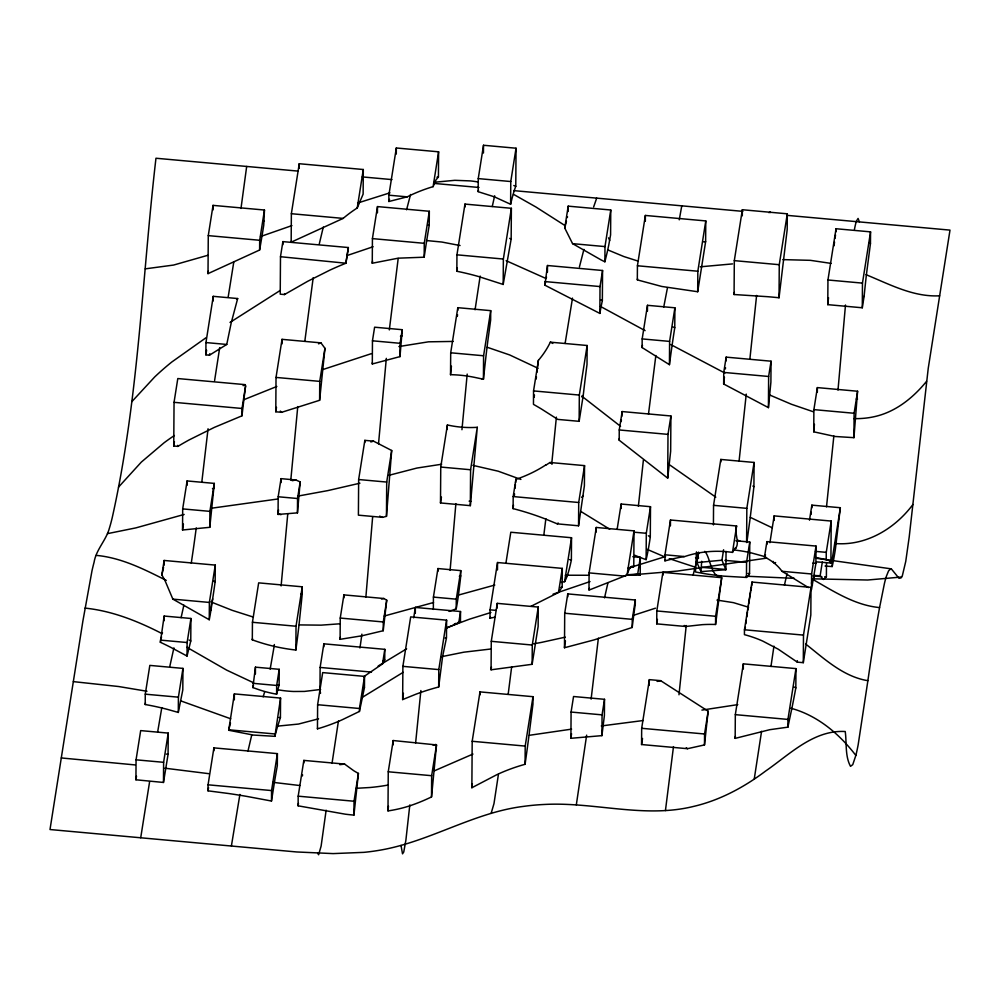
<?xml version="1.0" encoding="UTF-8"?>
<svg xmlns="http://www.w3.org/2000/svg" width="1000" height="1000" viewBox="0 0 1000 1000"><rect width="100%" height="100%" fill="white"/><g stroke="black" fill="none" stroke-linecap="round" stroke-linejoin="round"><path stroke-width="1.5" d="M135.925 779.788L136.062 759.825L140.675 730.6L168.225 733.1L168.075 754.325L163.475 782.45L135.925 779.788L136.5 776.15M145.213 704.513L145.275 694.175L149.825 665.4L182.95 668.4L182.8 689.912L178.3 712.438L167.925 709.513A182.475 121.1 9 0 0 149.6 705.325L145.213 704.513L145.488 702.85M160.35 642.275L164.163 616.05L190.925 618.475L190.763 641.012L187.037 656.038L170.6 647.262A272.113 180.588 9 0 0 160.35 642.275L160.588 641.175M211.075 609.913A60.287 44.875 0.4 0 1 212.638 598.913A137.738 10.25 -84.8 0 0 215.15 581.625L215.275 565.1L164.137 560.462L163.962 565.475M164.125 620.725L164.163 616.05M163.475 782.45L163.612 762.312L168.225 733.1M173.738 446L174.05 402.325L177.8 378.55L245.212 384.65L245.588 385.95A250 18.613 -84.8 0 0 241.975 415.825L214.262 427.425L189.137 439.913A366.425 243.188 9 0 0 177.925 446.375L173.738 446L174.425 441.688M178.3 712.438L178.412 697.175L182.95 668.4M182.537 530L182.688 508.9L187.1 480.938L214.312 483.4L209.788 527.312L182.537 530L183.125 526A152.613 11.363 -84.8 0 0 183.412 524.025M187.075 485.3L187.1 480.938M187.037 656.038L187.125 642.525L190.925 618.475M205.875 354.85L205.95 342.562L213.25 296.337L237.675 298.538L231.238 322.738L226.75 344.45L209.488 355.175L205.875 354.85L206.6 350.225M208.012 273.637L208.275 235.625L213.05 205.375L264.462 210.025L263.762 225.138A318.188 23.688 -84.8 0 1 260.837 242.963L259.613 250.012L208.012 273.637L208.337 271.112M208.025 790.837L208.062 784.812L213.9 747.875L277.4 753.625L277.312 765.65A218.5 16.262 -84.8 0 0 274.225 783.637L271.488 801.038L247.4 796.513A438.062 290.738 9 0 0 228.5 793.5L208.025 790.837L208.575 787.613M209.788 527.312L209.9 511.362L214.312 483.4M164.137 560.462L161.85 574.987A120.1 89.388 0.4 0 1 165.463 581.65L172.85 599.125L209.262 619.75L209.375 602.438L215.275 565.1M213.012 209.988L213.05 205.375M213.225 300.938L213.25 296.337M213.875 750.8L213.9 747.875M228.7 730.25L234.363 693.9L280.562 698.088L280.425 717.475L277.025 728.375A323.025 24.05 -84.8 0 0 274.887 736.325L253.238 735.05L228.7 730.25A438.7 32.663 -84.8 0 1 230.475 722.95M234.325 699.862L234.363 693.9M241.975 415.825L242.025 408.475L245.588 385.95M295.863 649.862A90.4 6.725 -84.8 0 0 299.2 623.125L301.388 602.337A206.962 15.412 -84.8 0 0 302.2 594.125L302.25 586.8L258.663 582.863L252.438 622.288L252.312 639.925A94.85 7.062 -84.8 0 0 252.512 638.7M252.862 687.562L255.45 667.163L279.225 669.312L279.113 684.963L276.613 694.188A81.662 54.2 9 0 1 258.65 689.613L252.862 687.562L253.487 685.337M255.4 674.025L255.45 667.163M259.613 250.012L259.688 240.275L264.462 210.025M271.488 801.038L271.562 790.562L277.4 753.625M275.788 411.775L276.025 377.425L282.038 339.338L320.938 342.863L324.963 348.3L319.613 400.288L281.625 412.312L275.788 411.775L276.488 407.325M274.887 736.325L280.562 698.088M276.613 694.188L276.675 685.462L279.225 669.312M278.062 514.438L278.188 496.763L281.05 478.65L295.938 480L300.175 481.9L297.45 512.863L278.062 514.438L278.525 509.862M280.487 256.712L280.225 294.175L284.45 294.562L307.75 281.262L329.613 270.262A336.587 223.388 9 0 1 345.925 263.225A131.512 9.787 -84.8 0 1 348.325 248.388L348.325 247.537L282.875 241.612L280.487 256.712L345.938 263.225M281.012 482.65L281.05 478.65M282.013 343.938L282.038 339.338M282.85 244.737L282.875 241.612M291.163 242.175L291.363 213.713L299.25 163.725L363.3 169.513L363.125 194.137L357.238 207.963A148.325 110.4 0.4 0 0 343.137 218.4L291.163 242.175L291.413 241.05M295.863 649.812L296.025 626.237L302.25 586.8M299.225 168.287L299.25 163.725M297.45 512.863L297.55 498.512L300.175 481.9M298.125 805.825L298.188 796.175L303.837 760.4L344.613 764.087L353.812 770.763A110.975 82.6 0.4 0 0 358.425 773.413L353.925 815.1A153.787 102.062 9 0 1 345.238 814.175L298.125 805.825L298.475 803.288M303.825 762.987L303.837 760.4M319.613 400.288L319.738 381.375L324.963 348.3M317.625 704.712L317.45 728.863A187.55 124.475 9 0 0 342.362 719.688L359.45 711.438L364.45 687.613L364.538 676.388L322.688 672.6L317.625 704.712L359.462 708.5L359.45 711.438M319.95 693.138L320.125 667.438L323.85 643.825L384.812 649.338L384.738 659.875L382.512 663.9L363.638 676.75M323.825 646.838L323.85 643.825M340.1 639.325L340.25 618.062L343.9 594.888L383.888 598.513L386.725 600.225L383.225 630.725L362.113 635.75L340.1 639.325A76.812 5.713 -84.8 0 0 340.35 637.3M343.888 597.888L343.9 594.888M353.925 815.1L354.025 801.237L358.413 773.413M358.65 479.525L358.4 515.163L382.525 517.337L386.463 516.35L391.688 450.5L373.537 441.15L364.837 440.363L358.65 479.525L386.712 482.062L386.463 516.35M364.812 442.575L364.837 440.363M372.262 263.238L372.425 238.612L377.488 206.588L429.325 211.275L429.225 225.312A231.975 17.262 -84.8 0 0 424.175 257.2L398.225 258.175L372.262 263.238L372.575 260.988M372.3 363.963L372.463 340.8L374.613 327.2L402.238 329.7L399.988 356.613L372.3 363.963L372.438 362.612M377.438 212.838L377.488 206.588M383.225 630.725L383.288 621.962L386.725 600.225M438.6 151.812L433.1 186.688L435.9 180.037L438.425 176.95L438.6 151.812L396.325 147.988L388.875 195.188L388.837 201.513L407.212 196.85A142.938 106.388 0.4 0 1 433.062 186.637M387.987 810.863L388.25 771.775L393.188 740.537L436.512 744.938L431.987 792.237A214.062 15.938 -84.8 0 1 431.512 796.975L426 799.488A185.812 123.312 9 0 1 411.1 805.375A112.912 74.938 9 0 1 388.013 810.913L388.462 806.062M396.287 154.088L396.325 147.988M393.15 744.862L393.188 740.537M399.988 356.613L400.087 343.3L402.238 329.7M402.65 699.587L402.887 666.35L410.688 616.9L446.6 620.15L446.475 637.9L442.612 656.388L438.675 686.975L433.75 688.337A220.062 146.05 9 0 0 415.775 694.262L402.65 699.587L403.4 693.275M415.312 613.413L415.35 607.438L460.525 611.525L460.45 621.55L459.588 622.263M424.175 257.162L424.263 243.312L429.325 211.275M431.512 796.975L431.662 775.7L436.512 744.938M433.338 609.412L433.425 597.1L437.938 568.55L460.775 570.612L460.737 575.938A81.675 6.075 -84.8 0 1 460.163 581.2L458.738 592.962A47.8 3.562 -84.8 0 1 456.2 608.837L449.038 611.438M437.912 571.362L437.938 568.55M438.675 686.975L438.787 669.6L446.6 620.15M470.337 505.65L470.588 469.75L477.3 427.238L470.337 505.65L440.5 502.95L440.75 467.05L447.4 424.963A78.625 58.513 0.4 0 0 477.312 427.325M450.538 374.7L450.7 352.788L457.812 307.675L490.712 310.65L490.65 319.95L487.837 340.887A143 10.65 -84.8 0 0 485.65 359.038L483.425 379.237L474.15 377.275A85.188 56.537 9 0 0 452.562 374.738L450.538 374.7L451.425 366.138M456.838 271.288L456.95 254.825L464.963 204.088L511.375 208.3L511.163 239.062L503.188 284.45L478.537 276.525A186.337 123.663 9 0 0 456.85 271.262L457.337 267.987M457.8 310.312L457.812 307.675M456.2 608.875L456.275 599.175L460.775 570.612M464.938 207.05L464.963 204.088M533 696.688L525.2 746.087L525.075 764.287A179.075 118.85 9 0 0 496.887 774.663L471.863 787.738L472.188 741.287L479.988 691.888L533 696.688L532.95 704.15L529.25 733.425A282.113 21 -84.8 0 1 525.075 764.312M513.825 185.487L515.775 186.35L516.038 148.212L483.512 145.262L478.25 178.6L478.15 191.688L494.387 196.838L510.613 204.275L511.425 200.888A209.037 15.562 -84.8 0 1 515.775 186.312M483.45 153.05L483.512 145.262M479.963 694.9L479.988 691.888M483.425 379.237L483.587 355.763L490.712 310.65M495.238 617.125L490 618.212L490.05 609.825L497.525 562.525L562.3 568.387L562.175 586.95L558.575 592.362M491.075 669.8L491.275 641.325L497.262 603.362L538.263 607.075L538.138 626.45L532.137 664.3L491.075 669.8L491.45 666.9M497.238 608L497.262 603.362M497.475 569.963L497.525 562.525M503.188 284.45L503.363 259.037L511.375 208.3M510.613 204.275L510.775 181.537L516.038 148.212M546.225 464.925L550.025 462.5L584.538 465.625L584.4 485.75L578.55 525.788L557.312 523.862L545.812 519.15A195.938 130.037 9 0 0 513.112 508.625L513.188 496.562L515.95 479.012L515.6 482.7M533.55 390.913L533.462 404.363A269.225 178.675 9 0 1 541.275 408.9L557.762 419.4L579.138 421.325L583.237 395.337A178.625 13.3 -84.8 0 1 587.013 364.462L587.137 345.5L550.337 342.163A122.025 90.825 0.4 0 1 538.413 360.325L533.55 390.913L579.325 395.062L579.138 421.325M532.137 664.3L532.275 645.037L538.263 607.075M544.913 285.2L547.475 265.512L602.562 270.5L602.35 300.575A174.325 12.975 -84.8 0 0 599.837 313.412L544.913 285.2L545.55 281.837M547.425 272.25L547.475 265.512M564.475 647.738L564.712 613.237L567.762 593.9L635.312 600.013L635.275 604.1A112.837 8.4 -84.8 0 0 632.2 627.475L594.038 639.913L564.475 647.738A130.45 9.712 -84.8 0 1 565.425 640.925M568.162 211.5L568.2 206.15L610.763 210L610.588 234.875L608.75 245.113A233.663 17.4 -84.8 0 1 606.975 253.188L604.888 261.788A219.35 145.575 9 0 1 600.95 259.837L572.575 243.65L564.75 228.025L568.2 206.15M567.737 596.925L567.762 593.9M567.263 575.6A140.05 10.425 -84.8 0 0 571.375 560.05L571.525 537.737L510.8 532.238L505.95 563M570.913 738.3L571.087 712.05L573.55 696.513L604.513 699.312L604.4 715.438L601.912 735.638L570.913 738.3L571.538 733.688M578.55 525.788L578.713 502.5L584.538 465.625M589.1 572.888L588.975 590.112L627.038 575.087L634.012 530.875L596.275 527.463L589.1 572.888L625.612 576.2M596.237 532.038L596.275 527.463M599.837 313.438L600.025 286.562L602.562 270.5M604.888 261.788L604.987 246.588L610.763 210M601.912 735.638L602.062 714.862L604.513 699.312M619.188 440.213L619.25 429.963L622.163 411.562L670.913 415.975L670.662 451.225L667.7 478.137L619.188 440.213L619.362 438.462M621.1 508.575L621.138 504.038L650.5 506.7L650.288 536.862A316.575 210.1 9 0 1 648.35 535.788M622.163 411.562L621.763 416.538M632.2 627.438L632.263 619.35L635.312 600.013M629.525 567.812L633.775 566.6L634.012 530.875M637.325 279.775L637.425 265.763L645.362 215.45L705.775 220.925L705.625 241.675L697.688 291.737L661.762 286.462L639.188 280.387L637.325 279.775L637.575 278.725M626.05 574.9L637.7 574.012L640.2 575L640.325 557.4L632.812 556.712M642.113 347.562L642.175 338.913L647.475 305.312L674.9 307.8L674.762 327.7L673.737 334.3A192.475 14.325 -84.8 0 0 670.775 354.712L669.438 364.675L642.113 347.562L642.463 345.213M641.562 744.538L641.675 728.3L649.362 679.638L660.638 680.662L708.15 711.2L704.488 744.925L687.5 748.7L641.562 744.538L642.525 738.462M645.325 221.337L645.362 215.45M647.438 311.15L647.475 305.312M650.5 506.7L646.3 533.288L646.112 559.675A232.125 154.05 9 0 1 634.825 555.3M649.362 679.638L649.1 685.462M656.725 623.862L656.812 610.95L662.9 572.35L721.712 577.675L715.562 624.475A100.262 66.537 9 0 0 702.225 624.663L685.625 626.487L656.725 623.862L657.425 619.412M662.887 575.212L662.9 572.35M664.975 554.8L664.938 560.875L673.225 558.787A169.887 112.75 9 0 1 684.163 556.538L664.975 554.8L670.475 520L736.625 525.988C733.587 532.288 741.1 544.625 734.513 549.163A221.4 16.488 -84.8 0 0 733.838 549.963L732.463 552.425L736.625 525.988M667.7 478.137L668 434.375L670.913 415.975M669.438 364.675L669.6 341.4L674.9 307.8M670.425 525.862L670.475 520M735.863 540.763L749.762 542.025L749.55 573.612A143.812 10.7 -84.8 0 1 748.2 576.125L746.462 577.438L724.05 576.175A178.275 118.312 9 0 1 701.988 573.2L695.462 571.962L696.475 551.888M697.688 291.737L697.837 271.225L705.775 220.925M726.05 551.45L725.9 569.712L700.962 571.625L701.688 561.287M704.488 744.925L704.562 733.988L708.15 711.2M713.425 524.9L713.55 505.337L720.8 459.438L754.087 462.45L753.913 486.662L752.887 486.062M715.562 624.475L715.612 616.275L721.712 577.675M720.788 462L720.8 459.438M723.662 384L723.75 372.413L726.162 357.137L771.05 361.2L770.9 382.125L768.425 407.638L723.662 384L724.425 377.175M726.125 360.938L726.162 357.137M734.075 294.525L734.312 260.637L742.35 209.737L787.3 213.812L787.188 229.55L779.038 297.762A390.887 259.425 9 0 0 767.562 296.688L734.075 294.525L734.338 292.462M735.163 738.375L735.325 714.65L743.337 663.85L795.962 668.612L795.825 687.913L794.25 696.275A414.637 30.863 -84.8 0 1 791.812 708.662L787.887 727.15L769.725 729.7L735.163 738.375L735.413 736.312M742.3 215.85L742.35 209.737M743.312 669.025L743.337 663.85M744.45 629.775L744.425 634.65A85.438 56.7 9 0 1 762.775 641.1L778.238 649.188L797.275 662.125L803.3 662.675L810.825 614.975L811.012 587.413L751.988 582.062L744.45 629.775L803.487 635.112L803.3 662.675M746.6 542.413L746.838 508.35L754.087 462.45M746.462 577.438L746.562 562.3L749.762 542.025M751.988 582.062L751.737 585.7M766.875 544.412L766.9 541.625L816.025 546.075L815.9 563.362L811.5 589.637L811.612 573.987L816.025 546.075M768.425 407.638L768.637 376.475L771.05 361.2M774.112 520.475L774.15 515.887L831.2 521.062L830.9 563.088L825.525 562.587A180.775 119.975 9 0 0 816.587 561.912M779.038 297.762L779.262 264.7L787.3 213.812M787.887 727.15L787.938 719.412L795.962 668.612M811.838 507.825L811.862 505.138L840.337 507.725L835.438 548.825A79.85 5.95 -84.8 0 1 832.2 566.538A119.738 79.475 9 0 1 826.85 566.188L825.075 566.038M813.737 431.812L813.888 409.625L817.375 387.6L857.588 391.238L853.938 437.663L835.075 436.488L813.737 431.812L814.438 424.3M817.337 392.163L817.375 387.6M827.775 304.65L827.95 279.988L836.038 228.738L870.55 231.863L870.462 243.475L866.388 274.825A145.3 10.812 -84.8 0 0 864.112 296.262L862.288 307.775L827.775 304.65L828.525 297.688M815.475 557.438L826.213 559.65L826.263 552.35L831.2 521.062M822.325 561.938L820.15 575.737L823.425 579.475L826.388 576.888L826.488 563.212M832.2 566.512L832.262 558.913L840.337 507.725M836.012 231.775L836.038 228.738M853.938 437.663L854.1 413.263L857.588 391.238M862.288 307.775L862.463 283.113L870.55 231.863M797.275 662.125L797.312 660.625M372.65 516.725L365.887 596.95M455.875 503.638L450.1 570.375M378.525 443.787L386.325 358.363M447 429.538L447.4 424.963M879.562 607.587A376.5 28.025 -84.8 0 0 867.887 680.688L858.162 744.788A106.25 7.912 -84.8 0 1 855.85 755.438L852.75 764.65L850.512 766.338C844.887 756.025 846.812 742.913 845.225 731.513C813.675 729.688 789.638 754.475 765.525 771.112C743.95 787.337 719.625 800.425 693.188 806.513C643.95 818.562 594.087 801.762 544.45 804.463A170.012 112.825 9 0 0 523.387 806.4C474.875 812.463 432.512 839.825 384.875 849.275A173.15 114.913 9 0 1 363.95 852.35L333.113 853.6L296.65 851.963L50 829.525L82.875 621.125L91.988 570.812A171.525 12.763 -84.8 0 1 94.075 562.275C96.125 549.438 106.287 540.237 109.488 527.863A197.425 14.7 -84.8 0 0 112.163 517.962C138.65 399.775 142.025 278.137 155.963 158.238L297.938 171.088M461.95 429.712L467.2 374.1M838 390.1L845.487 305.012M287.762 513.85L281.112 585.925M290.788 480.15L297.762 406.575M415.613 743L420.887 690.537M514.362 495.712L514.538 493.85M515.075 488.263L515.425 484.55M833.85 436L826.513 506.838M513.462 504.988L513.1 508.65M409.812 804.95L405.863 840.4L403.75 852.013L402.525 853.838L401.012 845.45M551.737 463.812L556.388 417.125M678.988 694.775L686.225 625.525M749.875 359.137L756.6 295.438M534.188 397.325L534.425 395M746.25 394.113L739.062 461.238M643.388 460.1L638.375 506.25M816.912 558.362L891.312 568.862L898.975 578.275L901.025 577.95L902.387 575.588L905.75 561.4L909.2 537.013L928.238 368.312L950 230.113L787.537 215.4M389.325 329.913L398.188 258.488M621.2 421.575L621.388 419.9M673.487 746.625L665.438 810.575M536.163 379.025L536.425 376.788M725.35 368.988L725.512 367.625M201.887 481.488L208.062 428.762M648.475 414.188L655.85 355.525M304.825 341.213L313.2 277.65M591.112 699.137L598.375 638.2M472.35 783.662L471.863 787.738M537.513 367.475L537.45 367.962A146 10.862 -84.8 0 0 536.938 372.35M537.625 366.512L538.375 360.312M508.188 694.163L511.65 666.838M545.862 518.688L543.837 535.075M811.05 514.462L811.312 512.275M240.987 208.438L246.675 166.45M326.138 810.2L321.112 846.125L318.625 854.737L317.625 853.188M834.025 245.85L834.525 241.975M745.138 629.15L745.375 627.35M457.312 316.413L457.55 314.675M586.65 735.138L576.312 804.9M332.025 763.388L338.025 723.688A114.8 8.55 -84.8 0 1 338.512 721.025M498.413 774.412L493.988 803.6L491.138 813.363M745.85 623.787L746.325 620.3M746.8 616.888L747.5 611.888M475.062 309.788L480.163 276.062M565.112 343.438L572.5 298.113M835.037 238.325L835.525 234.925M770.962 666.488L773.95 646.137M747.738 610.262L748.45 605.5M761.575 731.275L754.237 779.112M214.6 380.588L219.713 347.612M233.825 261.75L228.162 297.175M191.262 563.188L193.3 549.388A225 16.75 -84.8 0 0 196.238 527.888M284.45 294.562L284.6 293.612M748.688 603.95L750.562 592.3M140.712 837.738L149.625 781.612M212.738 598.925L211 609.913A127.275 9.475 -84.8 0 1 209.8 616.812L209.262 619.75M345.938 262.638L348.325 247.537M357.238 207.963L363.3 169.513M386.712 482.062L391.688 450.5M359.462 708.5L364.538 676.388M382.512 663.9L384.812 649.338M413.7 617.85L415.35 607.438M440.5 502.95L441.438 497.038M446.825 627.95L458.725 622.95L460.525 611.525M579.325 395.062L587.137 345.5M562.3 568.387L558.5 592.513L530.988 606.312M561.025 582.513A143.6 106.875 0.4 0 1 564.587 581.675L571.525 537.737M617.163 529.15L621.138 504.038M637.7 574.012L640.325 557.4M700.962 571.625L696.938 562.587L698.587 552.125M725.9 569.712L721.95 560.188L723.6 549.763M808.438 587.587L782.038 571.312L780.362 569.163A52.088 38.775 0.4 0 0 764.488 557L766.9 541.625M769.912 542.712L774.15 515.887M809.488 520.2L811.862 505.138M803.487 635.112L811.012 587.413M239.9 794.438L231.4 845.95M157.625 732.15L161.812 707.613M679.262 219.825L681.775 205.837M750.8 590.938L751.5 586.975M693.15 574.963L698.662 553.25M663.725 307.125L667.487 287.638M604.538 597.863L607.9 583M546.175 278.575L546.487 276.975M270.15 669.188L273.625 649.275A90.45 6.737 -84.8 0 0 274.337 644.538M209.488 355.175L209.788 353.725M492.275 206.488L494.65 195.763M183.863 605.15L181.1 617.712M169.85 666.2L173.912 647.875M784.463 585.125L784.95 582.9A201.225 14.975 -84.8 0 1 787.087 573.875M161.062 638.987L161.525 636.838M319.275 243.962L323.288 227.1M163.538 567.413L162.688 571.237M248 750.962L251.663 735.312M162.225 633.65L162.463 632.6M162.55 571.875L161.85 574.987M406.575 209.775L410.562 194.488M565.812 223.7L566.45 221.075M567.3 217.613L567.513 216.75M565.6 224.562L564.75 228.025M583.913 249.412L579.412 266.988M593.65 206.912L596.7 198.137M264.587 692.05L263.175 696.838M320.375 693.425L320.588 692.788M490 618.212L490.487 617.112M814.987 575.45L813.675 577.825M565.125 580.725L564.6 581.688M769.025 212.725L770.037 211.95L770.475 212.575M118.488 487.15L141.337 462.088L164.137 442.738A331.337 219.9 9 0 1 174.375 435.525M912.913 504.5C894.85 528.825 865.638 546.3 834.625 543.475M131.85 401.65L154.688 376.962A413.275 274.288 9 0 1 171.788 362.013L206 337.75M630.337 567.375L632.062 566.163L633.775 566.6M926.538 381.35C913.325 397.638 895.987 411.662 875.188 416.475A63.925 42.425 9 0 1 858.138 418.625L853.9 418.612M557.312 523.862L558.138 522.987M721.125 575.65C711.55 579.65 710.263 556.55 704.762 551.35M581.638 497.3L583.325 495.562M363.15 688.475L364.45 687.613M230.012 322.425L280.375 290.35M236.6 299.212L237.675 298.538M361.65 697.763L403.15 672.325M406.637 648.812L378.162 666.038M812.362 578.913L813.012 578.525M382.825 660.9L384.738 659.875M826.213 559.65L828.413 559.788L830.9 563.088M890.625 568.85L888.55 570.95L886.5 575.975A134 9.975 -84.8 0 0 884.438 583.438L879.575 607.562C854.5 605.262 832.962 590.862 811.637 578.75M243.113 385.637L245.225 384.738M472.95 754.062L434.525 770.763M244.1 399.6L276.85 386.463M447.025 627.612L469.562 619.15L490.938 612.5M454.35 623.987L455.863 623.375M457.388 622.762L460.45 621.55M318.512 343.825L320.938 342.863M347.45 255.413L373.088 246.75M260.512 236.55L291.9 225.6M322.962 369.513L371.512 353.612M590.013 581.587L553.062 594.163M435.825 744.4L433.175 745.325M627.812 568.237L665.588 556.525M632.975 615.475L655.462 608.188M357.587 203.05L389.963 192.825M207.712 255.325L173.637 265.05L145.275 268.85M318.562 718.825L298.463 724.062L276.675 726.213M433.525 602.513L384.162 616.05M373.537 441.15L370.812 441.95M458.025 595.188L494.8 585.05M560.812 587.337L562.175 586.95M388.587 475.4L416.875 468.062L441.65 464.237M212.463 488.625L214.275 488.125M184.15 514.45L135.85 527.888L107.475 533.65M359.913 483.2L327.775 490.613L297.587 496.15M565.3 637.15L541.562 642.375A319.637 212.125 9 0 1 533.575 643.8M441.225 656.75L463.85 652.188L490.863 649M262.775 221.537L264.387 221.175M483.413 378.8L482.075 379.087M459.3 576.25L460.737 575.938M657.1 681.425L660.638 680.662M398.9 346.562L428.462 341.825L453.212 341.425M381.438 599.038L383.888 598.513M529.4 735.288L571.6 729.137M701.9 710.1L737.775 704.625M295.938 480L292.213 480.688M436.975 177.213L438.425 176.95M211.25 508.25L278.038 498.963M320.613 689.475L304.45 691.425L293.562 691.488A77.35 51.325 9 0 1 277.075 689.613M901.712 577.013L867.663 580.013L812.438 578.825M643.162 720.537L601.287 725.95M434.3 182.262L454.85 180.312L470.4 180.912A73.625 48.863 9 0 1 478.275 182.025M344.613 764.087L339.8 764.688M703.713 241.9L705.625 241.675M732.55 263.9L700.275 266.812M766.737 558.112L677.675 571.038L627.6 575.237M339.85 623.8L321.1 625.15L299.325 624.913M696.938 562.587L721.95 560.188M773.662 562.7L775.638 562.612M355.913 788.325L370.037 787.5A156.75 104.025 9 0 0 388.237 785.013M939.625 295.8C913.4 297.25 889.562 284.262 866 274.662M782.85 259.613L810.413 260.338L831.1 263.4M565.3 575.225L588.987 575.262M279 717.487L280.425 717.475M794.325 578.35L746.062 576.213M814.137 575.513L820.15 575.737M427.612 225.25L429.225 225.312M856.263 399.012L857.525 399.075M826.388 576.888L824.663 576.788M426.525 240.55L441.912 242.05L460.062 245.538M821.787 576.613L813.625 576.038M478.25 178.6L510.775 181.537M362.212 176.9L391.975 179.6M433.925 183.4L478.963 187.475M513.725 190.625L742.825 211.363M388.875 195.188L407.212 196.85M291.363 213.713L343.137 218.4M572.575 243.65L604.987 246.588M734.312 260.637L779.262 264.7M372.425 238.612L424.263 243.312M827.95 279.988L862.463 283.113M637.425 265.763L697.837 271.225M456.95 254.825L503.363 259.037M208.275 235.625L259.688 240.275M544.938 281.575L600.025 286.562M642.175 338.913L669.6 341.4M723.75 372.413L768.637 376.475M372.463 340.8L400.087 343.3M450.7 352.788L483.587 355.763M205.95 342.562L226.75 344.45M813.888 409.625L854.1 413.263M276.025 377.425L319.738 381.375M619.25 429.963L668 434.375M174.05 402.325L242.025 408.475M440.75 467.05L470.588 469.75M713.55 505.337L746.838 508.35M513.188 496.562L578.713 502.5M278.188 496.763L297.55 498.512M633.938 532.175L646.3 533.288M815.462 551.375L826.263 552.35M812.862 563.088L815.9 563.362M182.688 508.9L209.9 511.362M695.562 557.688L698.65 557.962M724.925 560.35L746.562 562.3M782.038 571.312L811.612 573.987M812.925 575.9L817.175 576.287M701.637 567.3L725.925 569.5M656.812 610.95L715.612 616.275M433.425 597.1L456.275 599.175M564.712 613.237L632.263 619.35M490.05 609.825L496.262 610.388M172.85 599.125L209.375 602.438M340.25 618.062L383.288 621.962M491.275 641.325L532.275 645.037M252.438 622.288L296.025 626.237M160.362 640.113L187.125 642.525M402.887 666.35L438.787 669.6M320.125 667.438L371.475 672.087M735.325 714.65L787.938 719.412M252.9 683.312L276.675 685.462M571.087 712.05L602.062 714.862M641.675 728.3L704.562 733.988M145.275 694.175L178.412 697.175M472.188 741.287L525.2 746.087M228.7 729.788L274.9 733.962M388.25 771.775L431.662 775.7M136.062 759.825L163.612 762.312M208.062 784.812L271.562 790.562M298.188 796.175L354.025 801.237M61.3 757.95L134.95 764.912M299.938 785.55L272.975 782.337M716.938 600.087L733.462 602.65L748.587 607.238M73.35 681.625L118.65 686.525L146.975 691.263M96.175 555.375C121.263 557.625 144.137 569.263 166.287 580.413M164.825 768.188L208.938 773.688M85.025 608.112C112.163 610.862 137.875 621.188 161.962 633.562M166.363 754.087L168.075 754.325M472.863 465.35L498.2 471.2L520.9 479.438M867.887 680.688C843.363 676.712 824.475 658.875 805.688 644.038M569.513 559.562L571.375 559.938M790.888 708.238C817.45 715.375 839.4 733.95 855.85 755.438M638.288 261.163L623.862 256.55L608.038 250M253.388 617.1L232.175 610.325L210.863 601.888M694.475 566.925L669.25 558.638M213.562 581.175L215.162 581.638M487.175 347.25L509.712 354.963L538.025 368.263M813.413 411.788L791.388 404.25L769.4 394.875M230.738 718.787L181.088 701M765.638 556.838L750.487 552.688A102.125 67.775 9 0 0 733.975 549.975M280.988 514.7L278.175 513.75M665.075 557.038L647.125 549.35M253.425 682.7L226.663 670.125L186.925 647.312M506.15 260.7L545.763 278.4M379.663 516.138L382.525 517.337M673.037 326.95L674.762 327.7M772.262 527.812L750.263 517.337M869.388 242.987L870.462 243.475M509.688 238.375L511.163 239.062M724.912 373.075L670.638 344.5M600.662 299.7L602.35 300.575M513.5 194.325L536.013 207.062L564.288 225.113M600.45 306.413L645.1 330.637M794.175 687L795.825 687.913M609.675 529.188L580.85 511.45M189.112 640.025L190.763 641.012M550.025 462.5L552.263 463.9M715.788 497.163L667.812 463.587M581.75 396.112L620.562 426.325M281.625 412.312L280.312 411.087M609.725 240.4L608.525 237.85M811.438 582.9L812.425 585.388M773.112 561.362L773.388 562.025M859.4 221.912L858.075 218.45L856.413 221.125A52.763 3.925 -84.8 0 0 854.45 229.462M864.188 296.4A117.263 87.275 0.4 0 1 863.088 296.75M478.162 191.537A176.637 13.15 -84.8 0 1 478.488 190.25M388.837 201.438A281.863 20.987 -84.8 0 1 389.525 199.363M753.913 486.625A247.638 18.438 -84.8 0 1 750 519.263L747.25 539.538A100.8 7.5 -84.8 0 1 746.812 542.525M740.125 541.2A283.725 188.3 9 0 1 738.012 540.237M550.375 342.137A332.013 220.35 9 0 1 552.8 343.45M583.275 395.35A205.425 152.9 0.4 0 1 581.875 396.95M400.438 336.25A255.2 169.375 9 0 1 402.188 335.9M177.925 446.375A179.875 133.887 0.4 0 1 177.75 445.363M471 501.413A163.312 121.55 0.4 0 1 469.113 501.163M546.05 464.762A122.35 91.062 0.4 0 1 516.138 479.3M650.288 537.087A75.088 5.587 -84.8 0 1 646.125 559.6M749.538 573.675A194.975 129.4 9 0 1 747.95 573.438M640.2 575.013A255.05 169.262 9 0 1 627.712 574.775M567.263 575.75A216.838 16.137 -84.8 0 1 565.125 580.662M302.2 594.138A181.312 120.337 9 0 1 300.85 594.138M295.85 650.037A125.075 83.012 9 0 1 252.362 639.85M279.1 685.05A93.425 62.013 9 0 1 277.538 684.725M627.05 574.963A150.025 11.162 -84.8 0 1 630.325 567.5M589 589.712A186.513 13.887 -84.8 0 1 589.438 588.288M734.9 548.263A146.925 109.362 0.4 0 1 735.975 548.312M684.275 556.7A78.537 58.45 0.4 0 1 732.463 552.4M664.938 560.788A157.988 11.762 -84.8 0 1 665.438 559.538M764.475 557.013A222.338 16.55 -84.8 0 1 765.525 554.8M685.625 626.487A93.875 69.875 0.4 0 1 684.25 625.462M445.2 638.075A156.012 103.55 9 0 1 446.337 637.725M317.462 728.775A175.525 13.062 -84.8 0 1 317.613 728.062M302.387 775.962A208.487 15.525 -84.8 0 1 302.562 774.8M686.275 747.7A212.175 157.925 0.4 0 1 687.513 748.688M361.875 634.15A64.975 4.838 -84.8 0 1 359.925 647.975"/></g></svg>
